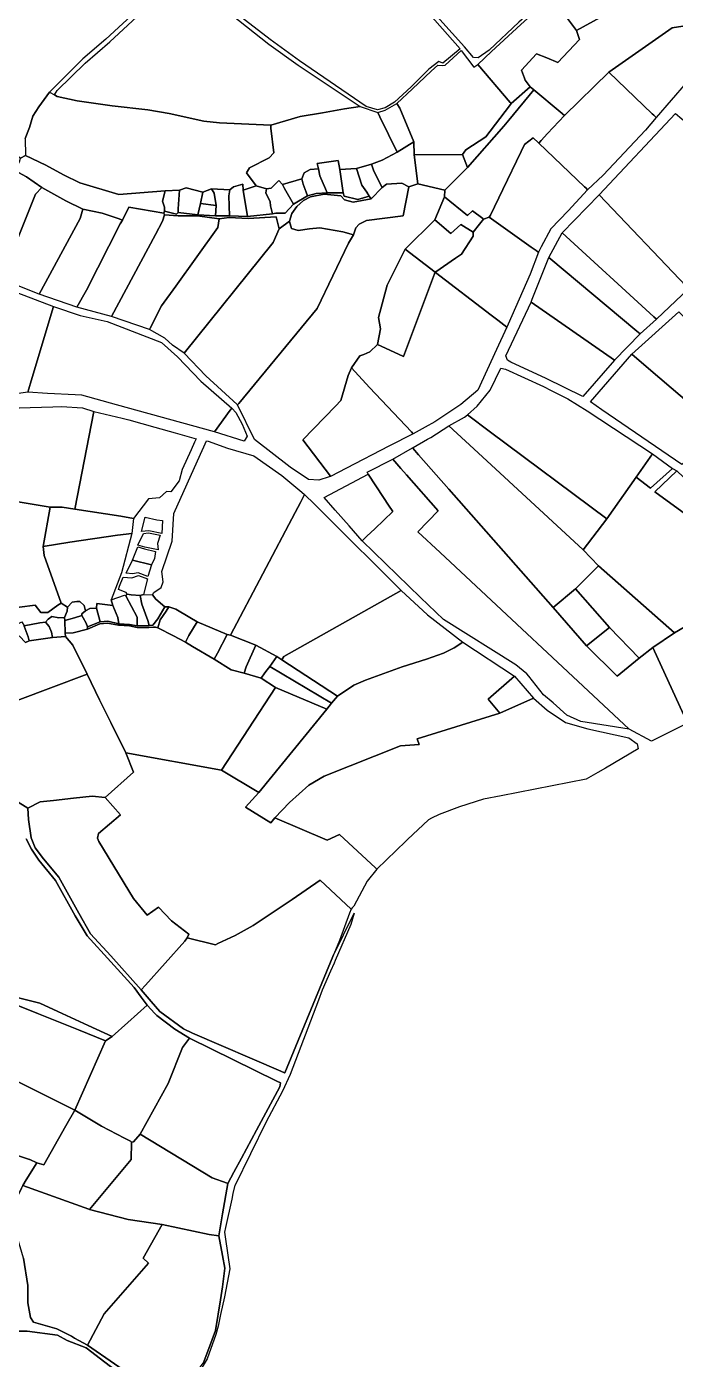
# Model space of a CAD drawing. Extents: x 542555 to 550520, y 1840485 to 1846995.
# Drawn here: x 548319 to 548809, y 1841484 to 1842491 of the extents above; entities that cross this region are included whole.
import ezdxf

# ---------------------------------------------------------------- set-up
doc = ezdxf.new("R2010")
doc.units = 0
doc.layers.add('Level 30', color=7, linetype='Continuous')

msp = doc.modelspace()

# ---------------------------------------------------------------- linework, layer by layer
at = {"layer": 'Level 30'}
for points in [[(548560.19, 1842646.18), (548563.52, 1842643.5), (548662, 1842558.82), (548703.99, 1842522.6), (548712.46, 1842514), (548690.3, 1842494.32), (548667.95, 1842473.21), (548659.66, 1842467.24), (548656.23, 1842467.53), (548649.24, 1842475.51), (548609.8, 1842519.68), (548548.19, 1842580.26), (548522.6, 1842609.06), (548530.79, 1842618.54), (548544.62, 1842630.6)], [(548545.08, 1842579.92), (548607.8, 1842517.68), (548646.13, 1842474.04), (548633.08, 1842463.35), (548629.98, 1842464.46), (548622.46, 1842458.67), (548609.14, 1842445.51), (548596.47, 1842433.79), (548589.47, 1842429.59), (548583.55, 1842428.14), (548574.95, 1842430.55), (548524.73, 1842465.05), (548502.56, 1842481.06), (548446.57, 1842524.59), (548437.66, 1842535.31), (548469.08, 1842564.95), (548511.25, 1842599.46), (548520.16, 1842606.37)], [(548372.23, 1842576.15), (548396.41, 1842538.6), (548413.66, 1842514.24), (548378.45, 1842481.39), (548360.91, 1842466.5), (548338.78, 1842444.43), (548335.77, 1842441.37), (548327.87, 1842430.37), (548323.28, 1842423.33), (548320.82, 1842414.75), (548317.38, 1842406.44), (548317.61, 1842393.42), (548313.87, 1842391.53), (548304.98, 1842396.86), (548296.91, 1842405.02), (548294.16, 1842407.93), (548286.96, 1842413.09), (548280.85, 1842421.08), (548270.94, 1842427.34), (548260.7, 1842435.63), (548253.84, 1842440.19), (548254.41, 1842441.55), (548263.49, 1842456.1), (548370.48, 1842574.82)], [(548801.74, 1842544.5), (548806.2097, 1842533.8972), (548807.41, 1842531.05), (548800.35, 1842524.68), (548734.06, 1842487.93), (548732.5214, 1842489.9727), (548718.16, 1842509.04), (548714.94, 1842513.63), (548756.43, 1842551.3), (548772.99, 1842567.18), (548781.62, 1842573.74), (548784.83, 1842574.57), (548786.8, 1842572.52), (548787.03, 1842568.86), (548786.6, 1842553.77), (548787.44, 1842546.22), (548790.27, 1842544.83), (548793.15, 1842544.46), (548800.87, 1842547.16)], [(548525.15, 1842423.08), (548502.9, 1842416.5), (548464.33, 1842418.07), (548452.44, 1842419.56), (548426.29, 1842425.24), (548409.98, 1842427.98), (548383.08, 1842431), (548356.69, 1842434.83), (548341.52, 1842438.13), (548339.47, 1842439.4), (548341.54, 1842442.69), (548362.77, 1842463.36), (548381.39, 1842479.28), (548415.38, 1842510.81), (548434.69, 1842530.62), (548444.89, 1842522.82), (548501.42, 1842477.66), (548523.74, 1842461.89), (548570.58, 1842430.42), (548558.78, 1842428.77), (548541.97, 1842425.68)], [(548734.06, 1842487.93), (548736.24, 1842481.16), (548719.89, 1842463.72), (548711.4678, 1842467.2127), (548703.71, 1842470.43), (548692.48, 1842458.07), (548694.6505, 1842452.0038), (548695.21, 1842450.44), (548698.97, 1842445.48), (548684.54, 1842432.81), (548683.9204, 1842433.5329), (548659.35, 1842462.2), (548669.78, 1842472.02), (548691.95, 1842492.6), (548714.94, 1842513.63), (548718.16, 1842509.04), (548732.5214, 1842489.9727)], [(548845.985, 1842504.1029), (548858.55, 1842494.98), (548848.0583, 1842483.2927), (548846.44, 1842481.49), (548839.2785, 1842473.5161), (548816.82, 1842448.51), (548794.11, 1842422.14), (548792.2561, 1842423.9138), (548791.1, 1842425.02), (548758.36, 1842456.39), (548806.31, 1842489.86), (548822.3274, 1842492.5577), (548834.75, 1842494.65), (548845.4835, 1842503.9472)], [(548659.35, 1842462.2), (548683.9204, 1842433.5329), (548684.54, 1842432.81), (548683.2474, 1842431.0986), (548665.56, 1842407.68), (548650.36, 1842397.76), (548647.81, 1842394.32), (548611.32, 1842393.92), (548611, 1842403.82), (548600.49, 1842429.29), (548598.3, 1842432.82), (548610.07, 1842443.89), (548624.17, 1842457.12), (548629.27, 1842461.71), (548632.38, 1842461.58), (548634.63, 1842461.86), (548646.72, 1842472.82), (548656.38, 1842460.2)], [(548758.36, 1842456.39), (548791.1, 1842425.02), (548792.2561, 1842423.9138), (548794.11, 1842422.14), (548786.06, 1842412.6), (548754.18, 1842378.61), (548742.28, 1842367.62), (548740.8956, 1842368.95), (548739.99, 1842369.82), (548705.57, 1842402.88), (548707.3693, 1842404.8352), (548712.1338, 1842410.0127), (548724.84, 1842423.82)], [(548707.3693, 1842404.8352), (548705.57, 1842402.88), (548705.2961, 1842403.1257), (548701.2, 1842406.8), (548694.73, 1842401.71), (548692.2242, 1842396.549), (548678.2946, 1842367.8591), (548668.8747, 1842348.4573), (548668.07, 1842346.8), (548663.69, 1842345.28), (548663.0531, 1842345.7672), (548655.31, 1842351.69), (548651.7, 1842348.18), (548634.14, 1842362.34), (548634.52, 1842367.43), (548651.55, 1842384.33), (548679.15, 1842415.75), (548682.7616, 1842420.1377), (548701.72, 1842443.17), (548721.5785, 1842426.5496), (548724.84, 1842423.82), (548712.1338, 1842410.0127)], [(548682.7616, 1842420.1377), (548679.15, 1842415.75), (548651.55, 1842384.33), (548647.81, 1842394.32), (548650.36, 1842397.76), (548665.56, 1842407.68), (548683.2474, 1842431.0986), (548684.54, 1842432.81), (548698.97, 1842445.48), (548701.72, 1842443.17)], [(548587.11, 1842389.85), (548579.02, 1842386.83), (548567.68, 1842383.76), (548555.13, 1842382.8), (548553.96, 1842389.73), (548538.13, 1842387.35), (548539.01, 1842383.41), (548532.83, 1842382.88), (548528.31, 1842380.42), (548526.36, 1842375.99), (548511.87, 1842371.49), (548508.96, 1842374.67), (548503.18, 1842368.75), (548499.86, 1842368.2), (548491.85, 1842370.54), (548484.56, 1842380.46), (548486.89, 1842384.21), (548501.84, 1842391.86), (548505.25, 1842395.59), (548503.01, 1842414.09), (548502.9, 1842416.5), (548525.15, 1842423.08), (548541.97, 1842425.68), (548558.78, 1842428.77), (548570.58, 1842430.42), (548583.79, 1842426.01), (548585.44, 1842422.72), (548598.56, 1842396.12)], [(548611, 1842403.82), (548598.56, 1842396.12), (548585.44, 1842422.72), (548583.79, 1842426.01), (548589.47, 1842427.88), (548598.3, 1842432.82), (548600.49, 1842429.29)], [(548900.9847, 1842364.6679), (548818.6, 1842292.75), (548816.8111, 1842294.6316), (548751.07, 1842363.78), (548808.61, 1842425.21), (548837.46, 1842400.98), (548868.53, 1842433.64), (548903.45, 1842366.82)], [(548614, 1842372.13), (548607.21, 1842369.77), (548601.87, 1842372.62), (548590.45, 1842371.83), (548587.02, 1842369.38), (548580.71, 1842381.73), (548579.02, 1842386.83), (548587.11, 1842389.85), (548598.56, 1842396.12), (548611, 1842403.82), (548611.32, 1842393.92)], [(548705.57, 1842402.88), (548739.99, 1842369.82), (548740.8956, 1842368.95), (548742.28, 1842367.62), (548727.71, 1842351.78), (548714.43, 1842338.07), (548707.18, 1842324.38), (548705.12, 1842320.5), (548704.83, 1842320.71), (548703.5178, 1842321.6399), (548699.75, 1842324.31), (548668.07, 1842346.8), (548668.8747, 1842348.4573), (548678.2946, 1842367.8591), (548692.2242, 1842396.549), (548694.73, 1842401.71), (548701.2, 1842406.8), (548705.2961, 1842403.1257)], [(548317.61, 1842393.42), (548333, 1842386.29), (548346.4, 1842378.86), (548358.77, 1842372.75), (548388.1, 1842363.95), (548423.25, 1842366.84), (548421.2, 1842358.92), (548422.69, 1842354.43), (548422.62, 1842351.49), (548422.09, 1842349.85), (548395.63, 1842354.47), (548390.9, 1842344.74), (548387.63, 1842345.77), (548375.63, 1842349.91), (548361.08, 1842352.87), (548348.24, 1842359.2), (548329.96, 1842369.26), (548318.41, 1842377.29), (548309.69, 1842382.1), (548313.02, 1842388.6), (548313.87, 1842391.53)], [(548555.13, 1842382.8), (548557.76, 1842365.38), (548545.61, 1842365.25), (548544.34, 1842368.2), (548539.93, 1842378.12), (548539.01, 1842383.41), (548538.13, 1842387.35), (548553.96, 1842389.73)], [(548651.55, 1842384.33), (548634.52, 1842367.43), (548614, 1842372.13), (548611.32, 1842393.92), (548647.81, 1842394.32)], [(548325.35, 1842364.38), (548299.44, 1842300), (548272.22, 1842316.28), (548301.64, 1842383.87), (548309.69, 1842382.1), (548318.41, 1842377.29), (548329.96, 1842369.26)], [(548539.01, 1842383.41), (548539.93, 1842378.12), (548544.34, 1842368.2), (548545.61, 1842365.25), (548537.21, 1842364.84), (548530.69, 1842362.98), (548529.73, 1842365.72), (548527.42, 1842371.91), (548526.36, 1842375.99), (548528.31, 1842380.42), (548532.83, 1842382.88)], [(548567.68, 1842383.76), (548571.78, 1842371.17), (548575.43, 1842365.8), (548577.24, 1842362.66), (548568.77, 1842360.19), (548558.45, 1842362.77), (548557.76, 1842365.38), (548555.13, 1842382.8)], [(548587.02, 1842369.38), (548578.77, 1842360.79), (548577.24, 1842362.66), (548575.43, 1842365.8), (548571.78, 1842371.17), (548567.68, 1842383.76), (548579.02, 1842386.83), (548580.71, 1842381.73)], [(548482.13, 1842367.19), (548485.4, 1842347.36), (548471.69, 1842347.89), (548471.29, 1842363), (548472.07, 1842367.55), (548474.74, 1842369.87), (548481.88, 1842371.79)], [(548634.52, 1842367.43), (548634.14, 1842362.34), (548626.93, 1842344.8), (548604.46, 1842322.8), (548591.02, 1842295.54), (548584.44, 1842270.96), (548585.81, 1842262.58), (548583.63, 1842250.58), (548577.93, 1842245.16), (548573.38, 1842243.12), (548570.29, 1842242.01), (548563.85, 1842232.93), (548561.39, 1842227.29), (548556.02, 1842208.38), (548551.8661, 1842204.0699), (548527.3, 1842178.58), (548548.0372, 1842151.1592), (548548.15, 1842151.01), (548546.9833, 1842150.6304), (548539.36, 1842148.15), (548531.49, 1842148.7), (548517.64, 1842158.03), (548490.71, 1842178.87), (548477.82, 1842205.04), (548478.7714, 1842206.1915), (548537.9, 1842277.76), (548561.57, 1842327.27), (548565.46, 1842333.64), (548567.28, 1842338.89), (548569.7, 1842341.67), (548575.33, 1842344.32), (548603.09, 1842347.92), (548607.21, 1842369.77), (548614, 1842372.13)], [(548499.86, 1842368.2), (548499.27, 1842365.41), (548502.43, 1842358.51), (548502.81, 1842355.38), (548504.26, 1842349.38), (548485.4, 1842347.36), (548482.13, 1842367.19), (548491.85, 1842370.54)], [(548511.87, 1842371.49), (548513.22, 1842368.65), (548520.04, 1842356.81), (548513.83, 1842349.8), (548506.72, 1842349.95), (548504.26, 1842349.38), (548502.81, 1842355.38), (548502.43, 1842358.51), (548499.27, 1842365.41), (548499.86, 1842368.2), (548503.18, 1842368.75), (548508.96, 1842374.67)], [(548526.36, 1842375.99), (548527.42, 1842371.91), (548529.73, 1842365.72), (548530.69, 1842362.98), (548520.04, 1842356.81), (548513.22, 1842368.65), (548511.87, 1842371.49)], [(548567.28, 1842338.89), (548565.46, 1842333.64), (548557.39, 1842335.94), (548539.97, 1842338.8), (548532.13, 1842338.1), (548523.7, 1842336.87), (548518.73, 1842338.38), (548517.22, 1842343.67), (548517.19, 1842343.77), (548518.77, 1842349.63), (548522.72, 1842354.91), (548527.61, 1842359.52), (548532.97, 1842362.34), (548543.39, 1842364.22), (548555.82, 1842363.13), (548558.76, 1842359.99), (548565.13, 1842358.12), (548578.77, 1842360.79), (548587.02, 1842369.38), (548590.45, 1842371.83), (548601.87, 1842372.62), (548607.21, 1842369.77), (548603.09, 1842347.92), (548575.33, 1842344.32), (548569.7, 1842341.67)], [(548358.97, 1842346), (548328.12, 1842288.63), (548299.44, 1842300), (548325.35, 1842364.38), (548329.96, 1842369.26), (548348.24, 1842359.2), (548361.08, 1842352.87)], [(548423.25, 1842366.84), (548434.07, 1842367.33), (548433.13, 1842353.26), (548432.97, 1842350.49), (548431.71, 1842349.22), (548422.62, 1842351.49), (548422.69, 1842354.43), (548421.2, 1842358.92)], [(548577.24, 1842362.66), (548578.77, 1842360.79), (548565.13, 1842358.12), (548558.76, 1842359.99), (548555.82, 1842363.13), (548543.39, 1842364.22), (548532.97, 1842362.34), (548527.61, 1842359.52), (548522.72, 1842354.91), (548518.77, 1842349.63), (548517.19, 1842343.77), (548509.31, 1842338.19), (548507.12, 1842347.23), (548485.81, 1842345.93), (548471.63, 1842346.55), (548464.08, 1842345.54), (548447.65, 1842347.85), (548433.06, 1842348.01), (548422.62, 1842348.64), (548422.09, 1842349.85), (548422.62, 1842351.49), (548431.71, 1842349.22), (548432.97, 1842350.49), (548447.84, 1842348.73), (548461.24, 1842348.01), (548471.69, 1842347.89), (548485.4, 1842347.36), (548504.26, 1842349.38), (548506.72, 1842349.95), (548513.83, 1842349.8), (548520.04, 1842356.81), (548530.69, 1842362.98), (548537.21, 1842364.84), (548545.61, 1842365.25), (548557.76, 1842365.38), (548558.45, 1842362.77), (548568.77, 1842360.19)], [(548434.07, 1842367.33), (548439.02, 1842369.13), (548451.62, 1842365.77), (548449.86, 1842357.13), (548447.84, 1842348.73), (548432.97, 1842350.49), (548433.13, 1842353.26)], [(548461.84, 1842355.72), (548449.86, 1842357.13), (548451.62, 1842365.77), (548458.29, 1842368.27), (548460.12, 1842365.12)], [(548458.29, 1842368.27), (548472.07, 1842367.55), (548471.29, 1842363), (548471.69, 1842347.89), (548461.24, 1842348.01), (548461.84, 1842355.72), (548460.12, 1842365.12)], [(548660.6395, 1842341.4952), (548655.88, 1842335.59), (548646.62, 1842341.24), (548639.11, 1842334.53), (548626.93, 1842344.8), (548634.14, 1842362.34), (548651.7, 1842348.18), (548655.31, 1842351.69), (548663.0531, 1842345.7672), (548663.69, 1842345.28)], [(548751.07, 1842363.78), (548816.8111, 1842294.6316), (548818.6, 1842292.75), (548794.48, 1842269.72), (548792.4449, 1842271.5872), (548723.2, 1842335.12)], [(548363.72, 1842291.84), (548356.46, 1842279.01), (548328.12, 1842288.63), (548358.97, 1842346), (548361.08, 1842352.87), (548375.63, 1842349.91), (548387.63, 1842345.77), (548390.9, 1842344.74), (548389.16, 1842341.74)], [(548415.88, 1842333.7), (548382.76, 1842271.82), (548356.46, 1842279.01), (548363.72, 1842291.84), (548389.16, 1842341.74), (548390.9, 1842344.74), (548395.63, 1842354.47), (548422.09, 1842349.85), (548422.62, 1842348.64), (548421.14, 1842343.94)], [(548461.84, 1842355.72), (548461.24, 1842348.01), (548447.84, 1842348.73), (548449.86, 1842357.13)], [(548411.88, 1842262.99), (548411.32, 1842261.94), (548382.76, 1842271.82), (548415.88, 1842333.7), (548421.14, 1842343.94), (548422.62, 1842348.64), (548433.06, 1842348.01), (548447.65, 1842347.85), (548464.08, 1842345.54), (548462.94, 1842339.1), (548431.34, 1842294.77), (548420.52, 1842279.86)], [(548504.9, 1842327.76), (548437.46, 1842244.02), (548428.78, 1842250.21), (548422.96, 1842255.35), (548411.32, 1842261.94), (548411.88, 1842262.99), (548420.52, 1842279.86), (548431.34, 1842294.77), (548462.94, 1842339.1), (548464.08, 1842345.54), (548471.63, 1842346.55), (548485.81, 1842345.93), (548507.12, 1842347.23), (548509.31, 1842338.19)], [(548517.19, 1842343.77), (548517.22, 1842343.67), (548518.73, 1842338.38), (548523.7, 1842336.87), (548532.13, 1842338.1), (548539.97, 1842338.8), (548557.39, 1842335.94), (548565.46, 1842333.64), (548561.57, 1842327.27), (548537.9, 1842277.76), (548478.7714, 1842206.1915), (548477.82, 1842205.04), (548477.595, 1842205.2455), (548453.81, 1842226.97), (548437.46, 1842244.02), (548504.9, 1842327.76), (548509.31, 1842338.19)], [(548627.7731, 1842305.6792), (548627.15, 1842305.25), (548604.46, 1842322.8), (548626.93, 1842344.8), (548639.11, 1842334.53), (548646.62, 1842341.24), (548655.88, 1842335.59), (548655.8, 1842332.65), (548647.14, 1842319.02), (548642.4655, 1842315.8)], [(548668.07, 1842346.8), (548699.75, 1842324.31), (548703.5178, 1842321.6399), (548704.83, 1842320.71), (548705.12, 1842320.5), (548698.85, 1842303.75), (548682.3409, 1842265.9407), (548681.38, 1842263.74), (548674.48, 1842269.02), (548669.52, 1842272.82), (548627.383, 1842305.0717), (548627.15, 1842305.25), (548627.7731, 1842305.6792), (548642.4655, 1842315.8), (548647.14, 1842319.02), (548655.8, 1842332.65), (548655.88, 1842335.59), (548660.6395, 1842341.4952), (548663.69, 1842345.28)], [(548723.2, 1842335.12), (548792.4449, 1842271.5872), (548794.48, 1842269.72), (548782.08, 1842258.76), (548779.5766, 1842260.8496), (548712.99, 1842316.43)], [(548320.17, 1842217.13), (548319.39, 1842214.54), (548296.64, 1842211.26), (548273.24, 1842214.19), (548233.19, 1842227.08), (548229.02, 1842228.83), (548207.73, 1842237.74), (548201.53, 1842240.34), (548195.799, 1842242.194), (548186.2952, 1842245.2685), (548181.53, 1842246.81), (548184.3573, 1842252.0124), (548187.505, 1842257.8046), (548189.41, 1842261.31), (548209.38, 1842289.72), (548242.11, 1842328.38), (548297.13, 1842295.21), (548338.83, 1842279.38), (548321.97, 1842223.14)], [(548602.7422, 1842241.7568), (548583.63, 1842250.58), (548585.81, 1842262.58), (548584.44, 1842270.96), (548591.02, 1842295.54), (548604.46, 1842322.8), (548627.15, 1842305.25), (548626.6658, 1842303.9546), (548603.32, 1842241.49)], [(548712.99, 1842316.43), (548779.5766, 1842260.8496), (548782.08, 1842258.76), (548762.6, 1842238.88), (548699.59, 1842282.57), (548700.532, 1842284.9504)], [(548681.38, 1842263.74), (548673.5188, 1842246.8178), (548659.3, 1842216.21), (548646.68, 1842205.37), (548630.77, 1842194.85), (548626.88, 1842192.28), (548619.71, 1842188.32), (548610.56, 1842183.27), (548609.2344, 1842184.6793), (548577.6244, 1842218.2857), (548563.85, 1842232.93), (548570.29, 1842242.01), (548573.38, 1842243.12), (548577.93, 1842245.16), (548583.63, 1842250.58), (548602.7422, 1842241.7568), (548603.32, 1842241.49), (548626.6658, 1842303.9546), (548627.15, 1842305.25), (548627.383, 1842305.0717), (548669.52, 1842272.82), (548674.48, 1842269.02)], [(548472.2454, 1842200.9434), (548460.58, 1842184.61), (548386.31, 1842205.09), (548360.18, 1842212.3), (548355.18, 1842212.57), (548334.31, 1842213.7), (548319.39, 1842214.54), (548320.17, 1842217.13), (548321.97, 1842223.14), (548338.83, 1842279.38), (548358.98, 1842272.69), (548379.4, 1842268.13), (548420.44, 1842252.08), (548432.47, 1842241.44), (548450.12, 1842223.06), (548473.45, 1842202.63)], [(548699.59, 1842282.57), (548762.6, 1842238.88), (548738.64, 1842211.32), (548710.92, 1842224.98), (548684.32, 1842237.27), (548681.93, 1842238.82), (548680.52, 1842241.98)], [(548811.17, 1842275.27), (548824.0928, 1842262.1965), (548870.34, 1842215.41), (548841.12, 1842187.33), (548790.0817, 1842230.9701), (548775.72, 1842243.25)], [(548775.72, 1842243.25), (548790.0817, 1842230.9701), (548841.12, 1842187.33), (548813.5, 1842160.08), (548753.2007, 1842201.3512), (548744.48, 1842207.32)], [(548563.85, 1842232.93), (548577.6244, 1842218.2857), (548609.2344, 1842184.6793), (548610.56, 1842183.27), (548592.1506, 1842173.7541), (548560.0876, 1842157.1806), (548548.15, 1842151.01), (548548.0372, 1842151.1592), (548527.3, 1842178.58), (548551.8661, 1842204.0699), (548556.02, 1842208.38), (548561.39, 1842227.29)], [(548791.47, 1842167.98), (548779.1, 1842150.43), (548756.76, 1842119.02), (548668.9442, 1842184.4726), (548651.6, 1842197.4), (548658.85, 1842203.98), (548668.6, 1842216.11), (548676.86, 1842232.66), (548680.34, 1842232.13), (548709.06, 1842218.92), (548714.8974, 1842215.926), (548727.27, 1842209.58), (548741.9, 1842200.53)], [(548369.34, 1842200.07), (548355.02, 1842126.29), (548345.37, 1842127.75), (548336.4, 1842127.65), (548304.53, 1842132.98), (548308.21, 1842165.07), (548311.83, 1842196.67), (548312.59, 1842202.86), (548338.44, 1842203.44), (548344.95, 1842203.74), (548360.86, 1842202.93)], [(548430.68, 1842183.83), (548446.56, 1842179.36), (548445.39, 1842176.78), (548442.82, 1842171.14), (548435.99, 1842156.14), (548433.87, 1842147.7), (548427.52, 1842139.25), (548424.24, 1842139.53), (548419.03, 1842134.69), (548410.48, 1842133.92), (548399.36, 1842119.11), (548389.77, 1842121.04), (548355.02, 1842126.29), (548369.34, 1842200.07), (548390.7, 1842195.12), (548395.77, 1842193.69), (548415.45, 1842188.12)], [(548482.93, 1842177.65), (548460.58, 1842184.61), (548472.2454, 1842200.9434), (548473.45, 1842202.63), (548473.8383, 1842202.2244), (548476.6, 1842199.34), (548481.26, 1842190.46), (548485.17, 1842181.43)], [(548750.65, 1842083.3), (548733.14, 1842066.01), (548716.28, 1842051.83), (548637.5991, 1842141.2317), (548614.56, 1842167.41), (548610.25, 1842172.31), (548610.01, 1842172.58), (548610.61, 1842172.92), (548621.43, 1842179.04), (548623.85, 1842180.41), (548637.55, 1842189.16), (548656.3083, 1842171.8287), (548739.03, 1842095.4)], [(548651.6, 1842197.4), (548668.9442, 1842184.4726), (548756.76, 1842119.02), (548739.03, 1842095.4), (548656.3083, 1842171.8287), (548637.55, 1842189.16), (548649.34, 1842195.85)], [(548490.14, 1842166.48), (548511.35, 1842151.79), (548526.5619, 1842139.0707), (548528.56, 1842137.4), (548528.29, 1842136.88), (548525.4, 1842131.39), (548521.3103, 1842123.6069), (548472.66, 1842031.02), (548469.99, 1842031.46), (548447.41, 1842041.14), (548441.8134, 1842044.4111), (548431.31, 1842050.55), (548426.6357, 1842052.22), (548426.02, 1842052.44), (548423.02, 1842052.42), (548416.04, 1842058.15), (548413.54, 1842061.52), (548414.68, 1842063.28), (548420.12, 1842067.15), (548421.72, 1842071.38), (548420.62, 1842079.11), (548428.36, 1842102.1), (548429.64, 1842123), (548449.95, 1842167.73), (548452.51, 1842173.37), (548454.5228, 1842177.8002), (548455.5727, 1842177.495), (548470.27, 1842172.25)], [(548817.9, 1841964.38), (548790.72, 1841950.94), (548773.72, 1841960.05), (548630.8662, 1842093.4232), (548614.15, 1842109.03), (548629.42, 1842124.87), (548605.54, 1842152.14), (548601.24, 1842157.06), (548595.17, 1842163.99), (548610.01, 1842172.58), (548610.25, 1842172.31), (548614.56, 1842167.41), (548637.5991, 1842141.2317), (548716.28, 1842051.83), (548741.42, 1842023.02), (548764.68, 1841999.93), (548781.35, 1842013.6), (548791.63, 1842021.8)], [(548595.17, 1842163.99), (548601.24, 1842157.06), (548605.54, 1842152.14), (548629.42, 1842124.87), (548614.15, 1842109.03), (548630.8662, 1842093.4232), (548773.72, 1841960.05), (548737.21, 1841965.85), (548726.65, 1841970.43), (548716.36, 1841979.95), (548709.13, 1841985.95), (548697.88, 1842000), (548696.39, 1842001.86), (548688.07, 1842008.57), (548633.58, 1842042.76), (548616.1874, 1842059.5689), (548571.9, 1842102.37), (548575.44, 1842105.71), (548581.53, 1842111.47), (548595.14, 1842124.34), (548591.98, 1842129.17), (548588.19, 1842134.96), (548576.55, 1842152.75), (548575.71, 1842154.23)], [(548789.92, 1842142.08), (548779.1, 1842150.43), (548791.47, 1842167.98), (548806.5, 1842156.99)], [(548575.44, 1842105.71), (548571.9, 1842102.37), (548562.12, 1842113.53), (548551.58, 1842125.56), (548543.36, 1842134.94), (548576.55, 1842152.75), (548588.19, 1842134.96), (548591.98, 1842129.17), (548595.14, 1842124.34), (548581.53, 1842111.47)], [(548872.06, 1842078.9), (548874.66, 1842073.76), (548873.92, 1842071.46), (548807.98, 1842032.87), (548750.65, 1842083.3), (548739.03, 1842095.4), (548756.76, 1842119.02), (548779.1, 1842150.43), (548789.92, 1842142.08), (548806.5, 1842156.99), (548809.77, 1842155.13), (548793.01, 1842139.34), (548833.79, 1842109.51)], [(548845.41, 1842121.15), (548833.79, 1842109.51), (548793.01, 1842139.34), (548809.77, 1842155.13)], [(548355.02, 1842126.29), (548389.77, 1842121.04), (548399.36, 1842119.11), (548397.93, 1842107.85), (548387.1, 1842106.53), (548351.29, 1842101.22), (548331.02, 1842098.1), (548336.4, 1842127.65), (548345.37, 1842127.75)], [(548512.78, 1842014.85), (548511.23, 1842012.26), (548507.54, 1842014.81), (548491.65, 1842023.35), (548472.66, 1842031.02), (548521.3103, 1842123.6069), (548525.4, 1842131.39), (548528.29, 1842136.88), (548528.56, 1842137.4), (548529.83, 1842136.13), (548534.7733, 1842131.2086), (548543.37, 1842122.65), (548601.54, 1842064.73)], [(548420.7, 1842107.78), (548410.92, 1842109.89), (548405.31, 1842109.44), (548408.02, 1842120.06), (548416.96, 1842118.05), (548421.3, 1842117.67)], [(548331.02, 1842098.1), (548351.29, 1842101.22), (548387.1, 1842106.53), (548397.93, 1842107.85), (548390.14, 1842078.08), (548382.3, 1842057.75), (548383.6, 1842053.48), (548371.66, 1842055.02), (548371.34, 1842051.48), (548366.32, 1842051.05), (548362.96, 1842049.32), (548361.95, 1842053.46), (548358.63, 1842056.38), (548356.41, 1842056.4), (548352.88, 1842055.96), (548349.52, 1842052.11), (548344.73, 1842055.29), (548331.86, 1842091.3)], [(548417.44, 1842100.25), (548417.84, 1842095.5), (548407.85, 1842097.39), (548402.64, 1842098.92), (548406.8, 1842107.89), (548410.64, 1842108.38), (548419.46, 1842106.47)], [(548415.92, 1842094.19), (548415.24, 1842089.02), (548412.81, 1842084.22), (548398.51, 1842087.57), (548402.43, 1842097.8), (548407.5, 1842096.24)], [(548398.51, 1842087.57), (548412.81, 1842084.22), (548410.12, 1842075.33), (548402.74, 1842078.2), (548398.45, 1842077.33), (548393.65, 1842077.83)], [(548807.98, 1842032.87), (548791.63, 1842021.8), (548781.35, 1842013.6), (548758.96, 1842036.73), (548733.14, 1842066.01), (548750.65, 1842083.3)], [(548409.94, 1842073.65), (548406.8, 1842061.73), (548404.37, 1842061.1), (548397.58, 1842061.53), (548394.57, 1842061.99), (548393.63, 1842063.36), (548387.91, 1842065.59), (548388.68, 1842068), (548391.51, 1842074.84), (548398.02, 1842074.35), (548403.15, 1842076.16)], [(548873.92, 1842071.46), (548910.28, 1842006.81), (548897, 1842000), (548870.35, 1841986.33), (548817.9, 1841964.38), (548791.63, 1842021.8), (548807.98, 1842032.87)], [(548401.98, 1842044.68), (548401.96, 1842038.16), (548396.15, 1842039.15), (548388.24, 1842039.57), (548387.4, 1842044.43), (548383.6, 1842053.48), (548382.3, 1842057.75), (548392.52, 1842061.17), (548393.45, 1842060.73)], [(548404.37, 1842061.1), (548405.46, 1842054.46), (548410.16, 1842042.1), (548410.99, 1842038.42), (548401.96, 1842038.16), (548401.98, 1842044.68), (548393.45, 1842060.73), (548394.57, 1842061.99), (548397.58, 1842061.53)], [(548413.54, 1842061.52), (548416.04, 1842058.15), (548423.02, 1842052.42), (548417.77, 1842043.35), (548413.93, 1842038.63), (548410.99, 1842038.42), (548410.16, 1842042.1), (548405.46, 1842054.46), (548404.37, 1842061.1), (548406.8, 1842061.73)], [(548565.62, 1841993.33), (548553.26, 1841984.86), (548511.23, 1842012.26), (548512.78, 1842014.85), (548601.54, 1842064.73), (548621.29, 1842046.38), (548648.09, 1842025.83), (548641.47, 1842021.43), (548633.45, 1842017.29), (548620.73, 1842012.85), (548602.34, 1842007.11), (548574.48, 1841997.08)], [(548733.14, 1842066.01), (548758.96, 1842036.73), (548741.42, 1842023.02), (548716.28, 1842051.83)], [(548349.52, 1842052.11), (548352.88, 1842055.96), (548356.41, 1842056.4), (548358.63, 1842056.38), (548361.95, 1842053.46), (548362.96, 1842049.32), (548360.22, 1842047.03), (548360.35, 1842045.98), (548354.63, 1842044.21), (548347.34, 1842042.09), (548347.26, 1842044.44), (548349.13, 1842049.24)], [(548371.34, 1842051.48), (548374.18, 1842041.04), (548364.47, 1842037.31), (548363.43, 1842040.07), (548361.34, 1842044.12), (548360.35, 1842045.98), (548360.22, 1842047.03), (548362.96, 1842049.32), (548366.32, 1842051.05)], [(548419.52, 1842042.65), (548417.61, 1842036.47), (548415.86, 1842037.11), (548414.3454, 1842037.0209), (548410.76, 1842036.81), (548401.96, 1842036.75), (548396.12, 1842038.12), (548387.84, 1842038.47), (548379.52, 1842040.16), (548373.81, 1842039.49), (548364.62, 1842035.49), (548364.47, 1842037.31), (548374.18, 1842041.04), (548379.96, 1842041.69), (548388.24, 1842039.57), (548396.15, 1842039.15), (548401.96, 1842038.16), (548410.99, 1842038.42), (548413.93, 1842038.63), (548417.77, 1842043.35), (548423.02, 1842052.42), (548426.02, 1842052.44), (548423.8361, 1842049.1507)], [(548383.6, 1842053.48), (548387.4, 1842044.43), (548388.24, 1842039.57), (548379.96, 1842041.69), (548374.18, 1842041.04), (548371.34, 1842051.48), (548371.66, 1842055.02)], [(548426.02, 1842052.44), (548426.6357, 1842052.22), (548431.31, 1842050.55), (548441.8134, 1842044.4111), (548447.41, 1842041.14), (548440.96, 1842030.73), (548438.45, 1842025.68), (548429.3728, 1842030.3798), (548417.61, 1842036.47), (548419.52, 1842042.65), (548423.8361, 1842049.1507)], [(548320.5, 1842026.79), (548317.76, 1842025.39), (548313.24, 1842030.16), (548304.96, 1842028.84), (548302.2, 1842028.19), (548300.96, 1842028.11), (548287.99, 1842021.28), (548286.67, 1842024.73), (548285.68, 1842027.58), (548288.84, 1842029.07), (548294.27, 1842030.48), (548298.89, 1842031.18), (548302.62, 1842034.67), (548314.98, 1842041.08), (548316.73, 1842037.97), (548316.76, 1842037.92), (548319.57, 1842029.66)], [(548338.16, 1842029.16), (548320.5, 1842026.79), (548319.57, 1842029.66), (548316.76, 1842037.92), (548316.73, 1842037.97), (548328.48, 1842040.36), (548332.79, 1842040.95), (548335.62, 1842037.44), (548337.25, 1842033.35)], [(548347.6, 1842032.51), (548347.98, 1842029.9), (548338.16, 1842029.16), (548337.25, 1842033.35), (548335.62, 1842037.44), (548332.79, 1842040.95), (548334.9, 1842043.07), (548337.66, 1842045.15), (548342.85, 1842044.11), (548347.26, 1842044.44), (548347.34, 1842042.09)], [(548353.7, 1842032.71), (548347.6, 1842032.51), (548347.34, 1842042.09), (548354.63, 1842044.21), (548360.35, 1842045.98), (548361.34, 1842044.12), (548363.43, 1842040.07), (548364.47, 1842037.31), (548364.62, 1842035.49)], [(548506.53, 1841991.47), (548465.71, 1841928.9), (548393.36, 1841942.17), (548382.1046, 1841965.1053), (548373.688, 1841982.2559), (548364.19, 1842001.61), (548353.53, 1842023.33), (548347.98, 1842029.9), (548347.6, 1842032.51), (548353.7, 1842032.71), (548364.62, 1842035.49), (548373.81, 1842039.49), (548379.52, 1842040.16), (548387.84, 1842038.47), (548396.12, 1842038.12), (548401.96, 1842036.75), (548410.76, 1842036.81), (548414.3454, 1842037.0209), (548415.86, 1842037.11), (548417.61, 1842036.47), (548429.3728, 1842030.3798), (548438.45, 1842025.68), (548443.9, 1842022.39), (548460.15, 1842012.91), (548473.08, 1842004.78), (548482.78, 1842002.21), (548495.59, 1841998.57)], [(548447.41, 1842041.14), (548469.99, 1842031.46), (548462.78, 1842017.52), (548460.15, 1842012.91), (548443.9, 1842022.39), (548438.45, 1842025.68), (548440.96, 1842030.73)], [(548472.66, 1842031.02), (548491.65, 1842023.35), (548484.3, 1842007.07), (548482.78, 1842002.21), (548473.08, 1842004.78), (548460.15, 1842012.91), (548462.78, 1842017.52), (548469.99, 1842031.46)], [(548758.96, 1842036.73), (548781.35, 1842013.6), (548764.68, 1841999.93), (548741.42, 1842023.02)], [(548507.54, 1842014.81), (548502.16, 1842007.39), (548500.36, 1842004.93), (548498.57, 1842002.55), (548495.59, 1841998.57), (548482.78, 1842002.21), (548484.3, 1842007.07), (548491.65, 1842023.35)], [(548667.3, 1841982.73), (548675.99, 1841972.04), (548613.57, 1841952.78), (548614.99, 1841948.32), (548601.02, 1841947.46), (548543.37, 1841924.41), (548531.85, 1841917.75), (548517.18, 1841904.6), (548505.98, 1841892.84), (548503.05, 1841889.22), (548483.81, 1841901.14), (548493.97, 1841912.09), (548545.36, 1841975.14), (548548.96, 1841979.52), (548553.26, 1841984.86), (548565.62, 1841993.33), (548574.48, 1841997.08), (548602.34, 1842007.11), (548620.73, 1842012.85), (548633.45, 1842017.29), (548641.47, 1842021.43), (548648.09, 1842025.83), (548687.21, 1842000.06)], [(548548.96, 1841979.52), (548545.36, 1841975.14), (548506.53, 1841991.47), (548495.59, 1841998.57), (548498.57, 1842002.55), (548500.36, 1842004.93), (548502.16, 1842007.39)], [(548553.26, 1841984.86), (548548.96, 1841979.52), (548502.16, 1842007.39), (548507.54, 1842014.81), (548511.23, 1842012.26)], [(548399.36, 1841927.56), (548377.91, 1841908.45), (548368.13, 1841909.33), (548354.0622, 1841907.8165), (548338.8376, 1841906.1785), (548328.72, 1841905.09), (548319.35, 1841900.26), (548302.88, 1841910.51), (548277.26, 1841934.92), (548270.18, 1841944.15), (548260.37, 1841962.47), (548364.19, 1842001.61), (548373.688, 1841982.2559), (548382.1046, 1841965.1053), (548393.36, 1841942.17)], [(548701.51, 1841983.49), (548675.99, 1841972.04), (548667.3, 1841982.73), (548687.21, 1842000.06)], [(548545.36, 1841975.14), (548493.97, 1841912.09), (548465.71, 1841928.9), (548506.53, 1841991.47)], [(548780.47, 1841945.01), (548755.7456, 1841930.5644), (548750.1156, 1841927.2749), (548741.19, 1841922.06), (548677.0213, 1841909.6023), (548663.72, 1841907.02), (548645.55, 1841901.32), (548630.09, 1841895.39), (548624.4407, 1841892.6222), (548622.15, 1841891.5), (548606.1537, 1841876.4831), (548605, 1841875.4), (548583.09, 1841854.27), (548582.0642, 1841855.2228), (548554.86, 1841880.49), (548545.51, 1841875.97), (548505.98, 1841892.84), (548517.18, 1841904.6), (548531.85, 1841917.75), (548543.37, 1841924.41), (548601.02, 1841947.46), (548614.99, 1841948.32), (548613.57, 1841952.78), (548675.99, 1841972.04), (548701.51, 1841983.49), (548711.73, 1841974.42), (548725.68, 1841964.98), (548742.49, 1841960.16), (548773.55, 1841953.37), (548779.77, 1841948.84)], [(548505.98, 1841892.84), (548545.51, 1841875.97), (548554.86, 1841880.49), (548582.0642, 1841855.2228), (548583.09, 1841854.27), (548575.83, 1841845.09), (548565.62, 1841826.08), (548564.5806, 1841824.9345), (548563.76, 1841824.03), (548540.24, 1841845.78), (548519.02, 1841831.36), (548489.55, 1841811.63), (548476.14, 1841804.02), (548463.05, 1841797.96), (548461.31, 1841797.06), (548439.79, 1841802.35), (548440.98, 1841804.97), (548428.1, 1841815.02), (548418.03, 1841825.4), (548409.53, 1841819.38), (548399.21, 1841832.02), (548373.03, 1841874.96), (548372.03, 1841877.53), (548372.84, 1841881.04), (548389.55, 1841895.18), (548377.91, 1841908.45), (548399.36, 1841927.56), (548393.36, 1841942.17), (548465.71, 1841928.9), (548493.97, 1841912.09), (548483.81, 1841901.14), (548503.05, 1841889.22)], [(548377.91, 1841908.45), (548389.55, 1841895.18), (548372.84, 1841881.04), (548372.03, 1841877.53), (548373.03, 1841874.96), (548399.21, 1841832.02), (548409.53, 1841819.38), (548418.03, 1841825.4), (548428.1, 1841815.02), (548440.98, 1841804.97), (548439.79, 1841802.35), (548438.13, 1841799.71), (548408.2863, 1841766.4809), (548405.16, 1841763), (548382.0217, 1841788.5447), (548366.89, 1841805.25), (548358.08, 1841820.82), (548342.9, 1841848.15), (548331.34, 1841861.99), (548325.06, 1841870.4), (548321.84, 1841877.75), (548319.93, 1841891.78), (548319.35, 1841900.26), (548328.72, 1841905.09), (548338.8376, 1841906.1785), (548354.0622, 1841907.8165), (548368.13, 1841909.33)], [(548554.85, 1841800.38), (548549.8127, 1841788.1893), (548513.48, 1841700.26), (548513.2349, 1841700.3651), (548510.475, 1841701.5481), (548443.75, 1841730.15), (548436.98, 1841733.54), (548419.16, 1841746.64), (548412.652, 1841754.245), (548405.16, 1841763), (548408.2863, 1841766.4809), (548438.13, 1841799.71), (548439.79, 1841802.35), (548461.31, 1841797.06), (548463.05, 1841797.96), (548476.14, 1841804.02), (548489.55, 1841811.63), (548519.02, 1841831.36), (548540.24, 1841845.78), (548563.76, 1841824.03), (548562.5434, 1841820.8008)], [(548279.95, 1841784.72), (548284, 1841789.13), (548292.48, 1841784.23), (548301.1, 1841769.15), (548299.88, 1841759.6), (548303.43, 1841759.19), (548328.49, 1841752.81), (548342.0034, 1841746.6042), (548364.9602, 1841736.0617), (548383.19, 1841727.69), (548378.07, 1841724.41), (548357.6384, 1841732.6402), (548327.5527, 1841744.7593), (548310.67, 1841751.56), (548299.52, 1841746.31), (548292.51, 1841747.22), (548282.92, 1841758.9)], [(548282.92, 1841758.9), (548292.51, 1841747.22), (548299.52, 1841746.31), (548310.67, 1841751.56), (548327.5527, 1841744.7593), (548357.6384, 1841732.6402), (548378.07, 1841724.41), (548354.88, 1841672.14), (548306.68, 1841696.25), (548272.13, 1841703.81), (548245.5187, 1841715.5594), (548240.58, 1841717.74), (548251.2237, 1841729.3863), (548254.7, 1841733.19), (548265.29, 1841746.27)], [(548425.56, 1841692.12), (548404.21, 1841653.89), (548399.36, 1841648.04), (548397.85, 1841647.95), (548397.06, 1841648.52), (548392.4989, 1841650.8709), (548375.02, 1841659.88), (548357.4303, 1841670.5875), (548354.88, 1841672.14), (548378.07, 1841724.41), (548383.19, 1841727.69), (548395.0566, 1841738.325), (548409.59, 1841751.35), (548415.4195, 1841745.1672), (548416.85, 1841743.65), (548430.42, 1841733.23), (548441.58, 1841726.36), (548436.22, 1841719.47)], [(548510.2082, 1841692.7205), (548510.25, 1841692.7), (548509.76, 1841689.67), (548492.2386, 1841657.0179), (548480.804, 1841635.7089), (548475.1684, 1841625.2067), (548470.55, 1841616.6), (548470.02, 1841616.7923), (548458.78, 1841620.87), (548404.21, 1841653.89), (548425.56, 1841692.12), (548436.22, 1841719.47), (548441.58, 1841726.36), (548507.5043, 1841694.0459)], [(548331.41, 1841630.84), (548326.26, 1841632.28), (548320.88, 1841634.64), (548320.8217, 1841634.6591), (548221.15, 1841667.38), (548217.36, 1841669.44), (548235.33, 1841704.93), (548239.0182, 1841713.9292), (548240.58, 1841717.74), (548245.5187, 1841715.5594), (548272.13, 1841703.81), (548306.68, 1841696.25), (548354.88, 1841672.14), (548348.1011, 1841660.2112)], [(548217.36, 1841669.44), (548221.15, 1841667.38), (548320.8217, 1841634.6591), (548320.88, 1841634.64), (548326.26, 1841632.28), (548318.21, 1841619.5), (548315.76, 1841615.13), (548314.729, 1841613.046), (548305.86, 1841595.12), (548267.76, 1841616.19), (548256.56, 1841616.86), (548229.92, 1841620.32), (548215.85, 1841623.63), (548210.98, 1841627.35), (548209.22, 1841641.23), (548206.05, 1841649.61)], [(548397.59, 1841634.66), (548365.96, 1841596.99), (548365.6317, 1841597.1086), (548315.76, 1841615.13), (548318.21, 1841619.5), (548326.26, 1841632.28), (548331.41, 1841630.84), (548348.1011, 1841660.2112), (548354.88, 1841672.14), (548357.4303, 1841670.5875), (548375.02, 1841659.88), (548392.4989, 1841650.8709), (548397.06, 1841648.52), (548397.85, 1841647.95)], [(548404.21, 1841653.89), (548458.78, 1841620.87), (548470.02, 1841616.7923), (548470.55, 1841616.6), (548466.5598, 1841593.6014), (548463.69, 1841577.06), (548456.52, 1841578), (548420.91, 1841585.74), (548395.15, 1841589.36), (548365.96, 1841596.99), (548397.59, 1841634.66), (548397.85, 1841647.95), (548399.36, 1841648.04)], [(548377.06, 1841518.1), (548364.61, 1841494.42), (548354.66, 1841499.74), (548352.38, 1841501.31), (548341.23, 1841506.75), (548323.76, 1841511.85), (548321.43, 1841515.38), (548319.56, 1841526.33), (548319.33, 1841539.53), (548316.15, 1841560.31), (548305.86, 1841595.12), (548314.729, 1841613.046), (548315.76, 1841615.13), (548365.6317, 1841597.1086), (548365.96, 1841596.99), (548395.15, 1841589.36), (548420.91, 1841585.74), (548406.58, 1841560.08), (548410.59, 1841556.35)], [(548466.4483, 1841562.2186), (548468.21, 1841552.74), (548466.53, 1841538.55), (548464.9396, 1841528.7557), (548461.17, 1841505.54), (548458.6708, 1841498.8053), (548452.39, 1841481.88), (548445.5209, 1841472.8849), (548443.86, 1841470.71), (548437.9622, 1841464.6264), (548430.8931, 1841457.3346), (548425.77, 1841452.05), (548364.61, 1841494.42), (548377.06, 1841518.1), (548410.59, 1841556.35), (548406.58, 1841560.08), (548420.91, 1841585.74), (548456.52, 1841578), (548463.69, 1841577.06)], [(548388.67, 1841423.66), (548373.92, 1841411.89), (548369.77, 1841406.99), (548363.71, 1841402.75), (548360.47, 1841399.23), (548274.18, 1841437.98), (548275.56, 1841444.61), (548298.9, 1841493.86), (548303.32, 1841505.38), (548308.2, 1841505), (548319.05, 1841504.99), (548341.73, 1841502.05), (548349.17, 1841498.01), (548363.63, 1841492.51), (548416.67, 1841451.53), (548421.92, 1841447.18), (548416.03, 1841442.33)]]:
    msp.add_lwpolyline(points, close=True, dxfattribs=at)
for points in [[(548822.3274, 1842492.5577), (548806.31, 1842489.86), (548758.36, 1842456.39), (548724.84, 1842423.82), (548721.5785, 1842426.5496), (548701.72, 1842443.17), (548698.97, 1842445.48), (548695.21, 1842450.44), (548694.6505, 1842452.0038), (548692.48, 1842458.07), (548703.71, 1842470.43), (548711.4678, 1842467.2127), (548719.89, 1842463.72), (548736.24, 1842481.16), (548734.06, 1842487.93), (548800.35, 1842524.68), (548807.41, 1842531.05), (548806.2097, 1842533.8972), (548801.74, 1842544.5), (548811.5, 1842553.21)], [(548317.38, 1842406.44), (548320.82, 1842414.75), (548323.28, 1842423.33), (548327.87, 1842430.37), (548335.77, 1842441.37), (548339.47, 1842439.4), (548341.52, 1842438.13), (548356.69, 1842434.83), (548383.08, 1842431), (548409.98, 1842427.98), (548426.29, 1842425.24), (548452.44, 1842419.56), (548464.33, 1842418.07), (548502.9, 1842416.5), (548503.01, 1842414.09), (548505.25, 1842395.59), (548501.84, 1842391.86), (548486.89, 1842384.21), (548484.56, 1842380.46), (548491.85, 1842370.54), (548482.13, 1842367.19), (548481.88, 1842371.79), (548474.74, 1842369.87), (548472.07, 1842367.55), (548458.29, 1842368.27), (548451.62, 1842365.77), (548439.02, 1842369.13), (548434.07, 1842367.33), (548423.25, 1842366.84), (548388.1, 1842363.95), (548358.77, 1842372.75), (548346.4, 1842378.86), (548333, 1842386.29), (548317.61, 1842393.42)], [(548304.53, 1842132.98), (548336.4, 1842127.65), (548331.02, 1842098.1), (548331.86, 1842091.3), (548344.73, 1842055.29), (548342.15, 1842053.57), (548334.48, 1842048.06), (548329.34, 1842048.1), (548324.91, 1842053.66), (548301.2, 1842050.54)], [(548301.2, 1842050.54), (548324.91, 1842053.66), (548329.34, 1842048.1), (548334.48, 1842048.06), (548342.15, 1842053.57), (548344.73, 1842055.29), (548349.52, 1842052.11), (548349.13, 1842049.24), (548347.26, 1842044.44), (548342.85, 1842044.11), (548337.66, 1842045.15), (548334.9, 1842043.07), (548332.79, 1842040.95), (548328.48, 1842040.36), (548316.73, 1842037.97)], [(548317.76, 1842025.39), (548320.5, 1842026.79), (548338.16, 1842029.16), (548347.98, 1842029.9), (548353.53, 1842023.33), (548364.19, 1842001.61), (548260.37, 1841962.47)], [(548302.88, 1841910.51), (548319.35, 1841900.26), (548319.93, 1841891.78), (548321.84, 1841877.75), (548325.06, 1841870.4), (548331.34, 1841861.99), (548342.9, 1841848.15), (548358.08, 1841820.82), (548366.89, 1841805.25), (548382.0217, 1841788.5447), (548405.16, 1841763), (548412.652, 1841754.245), (548419.16, 1841746.64), (548436.98, 1841733.54), (548443.75, 1841730.15), (548510.475, 1841701.5481), (548513.2349, 1841700.3651), (548513.48, 1841700.26), (548549.8127, 1841788.1893), (548565.9139, 1841820.854), (548563.35, 1841812.32), (548551.6919, 1841785.2227), (548550.77, 1841783.08), (548548.1039, 1841777.0201), (548541.83, 1841762.76), (548538.9097, 1841755.0573), (548517.68, 1841699.06), (548511.79, 1841686.29), (548499.52, 1841663.25), (548475.7508, 1841614.7609), (548475.52, 1841614.29), (548474.4047, 1841609.1806), (548473.4527, 1841604.8189), (548468.7833, 1841583.427), (548468.02, 1841579.93), (548468.8049, 1841574.5946), (548472.12, 1841552.06), (548468.03, 1841530.89), (548465.0524, 1841517.5512), (548463.11, 1841508.85), (548461.35, 1841502.46), (548454.97, 1841484.06), (548445.24, 1841468.36)], [(548318.3, 1841877.13), (548322.3, 1841869.19), (548327.85, 1841861.01), (548340.3, 1841845.67), (548355.17, 1841818.97), (548364.16, 1841803.73), (548382.1023, 1841784.0383), (548399.75, 1841764.67), (548405.15, 1841757.52), (548409.59, 1841751.35), (548395.0566, 1841738.325), (548383.19, 1841727.69), (548364.9602, 1841736.0617), (548342.0034, 1841746.6042), (548328.49, 1841752.81), (548303.43, 1841759.19)], [(548452.39, 1841481.88), (548458.6708, 1841498.8053), (548461.17, 1841505.54), (548464.9396, 1841528.7557), (548466.53, 1841538.55), (548468.21, 1841552.74), (548466.4483, 1841562.2186), (548463.69, 1841577.06), (548466.5598, 1841593.6014), (548470.55, 1841616.6), (548475.1684, 1841625.2067), (548480.804, 1841635.7089), (548492.2386, 1841657.0179), (548509.76, 1841689.67), (548510.25, 1841692.7), (548510.2082, 1841692.7205), (548507.5043, 1841694.0459), (548441.58, 1841726.36), (548430.42, 1841733.23), (548416.85, 1841743.65), (548415.4195, 1841745.1672), (548409.59, 1841751.35), (548405.15, 1841757.52), (548399.75, 1841764.67), (548382.1023, 1841784.0383), (548364.16, 1841803.73), (548355.17, 1841818.97), (548340.3, 1841845.67), (548327.85, 1841861.01), (548322.3, 1841869.19), (548318.3, 1841877.13)], [(548316.15, 1841560.31), (548319.33, 1841539.53), (548319.56, 1841526.33), (548321.43, 1841515.38), (548323.76, 1841511.85), (548341.23, 1841506.75), (548352.38, 1841501.31), (548354.66, 1841499.74), (548364.61, 1841494.42), (548425.77, 1841452.05)], [(548416.67, 1841451.53), (548363.63, 1841492.51), (548349.17, 1841498.01), (548341.73, 1841502.05), (548319.05, 1841504.99), (548308.2, 1841505)]]:
    msp.add_lwpolyline(points, dxfattribs=at)

doc.saveas('drawing.dxf')
